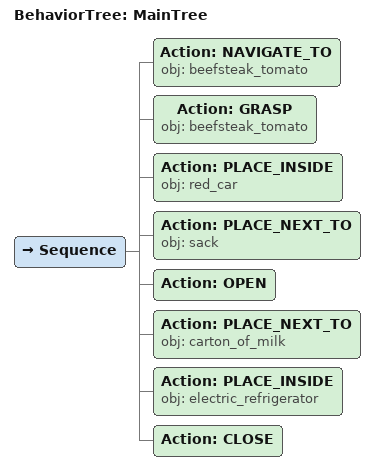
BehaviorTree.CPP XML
<root main_tree_to_execute="MainTree">
  <BehaviorTree ID="MainTree">
    <Sequence>
      <!-- Navigate to beefsteak_tomato -->
      <Action ID="NAVIGATE_TO" obj="beefsteak_tomato" />
      <!-- Grasp beefsteak_tomato -->
      <Action ID="GRASP" obj="beefsteak_tomato" />
      <!-- Place inside red car -->
      <Action ID="PLACE_INSIDE" obj="red_car" />
      <!-- Place next to refrigerator -->
      <Action ID="PLACE_NEXT_TO" obj="sack" />
      <!-- Open red_car -->
      <Action ID="OPEN" />
      <!-- Place next to carton_of_milk -->
      <Action ID="PLACE_NEXT_TO" obj="carton_of_milk" />
      <!-- Place inside refrigerator -->
      <Action ID="PLACE_INSIDE" obj="electric_refrigerator" />
      <!-- Close red_car -->
      <Action ID="CLOSE" />
    </Sequence>
  </BehaviorTree>
</root>
